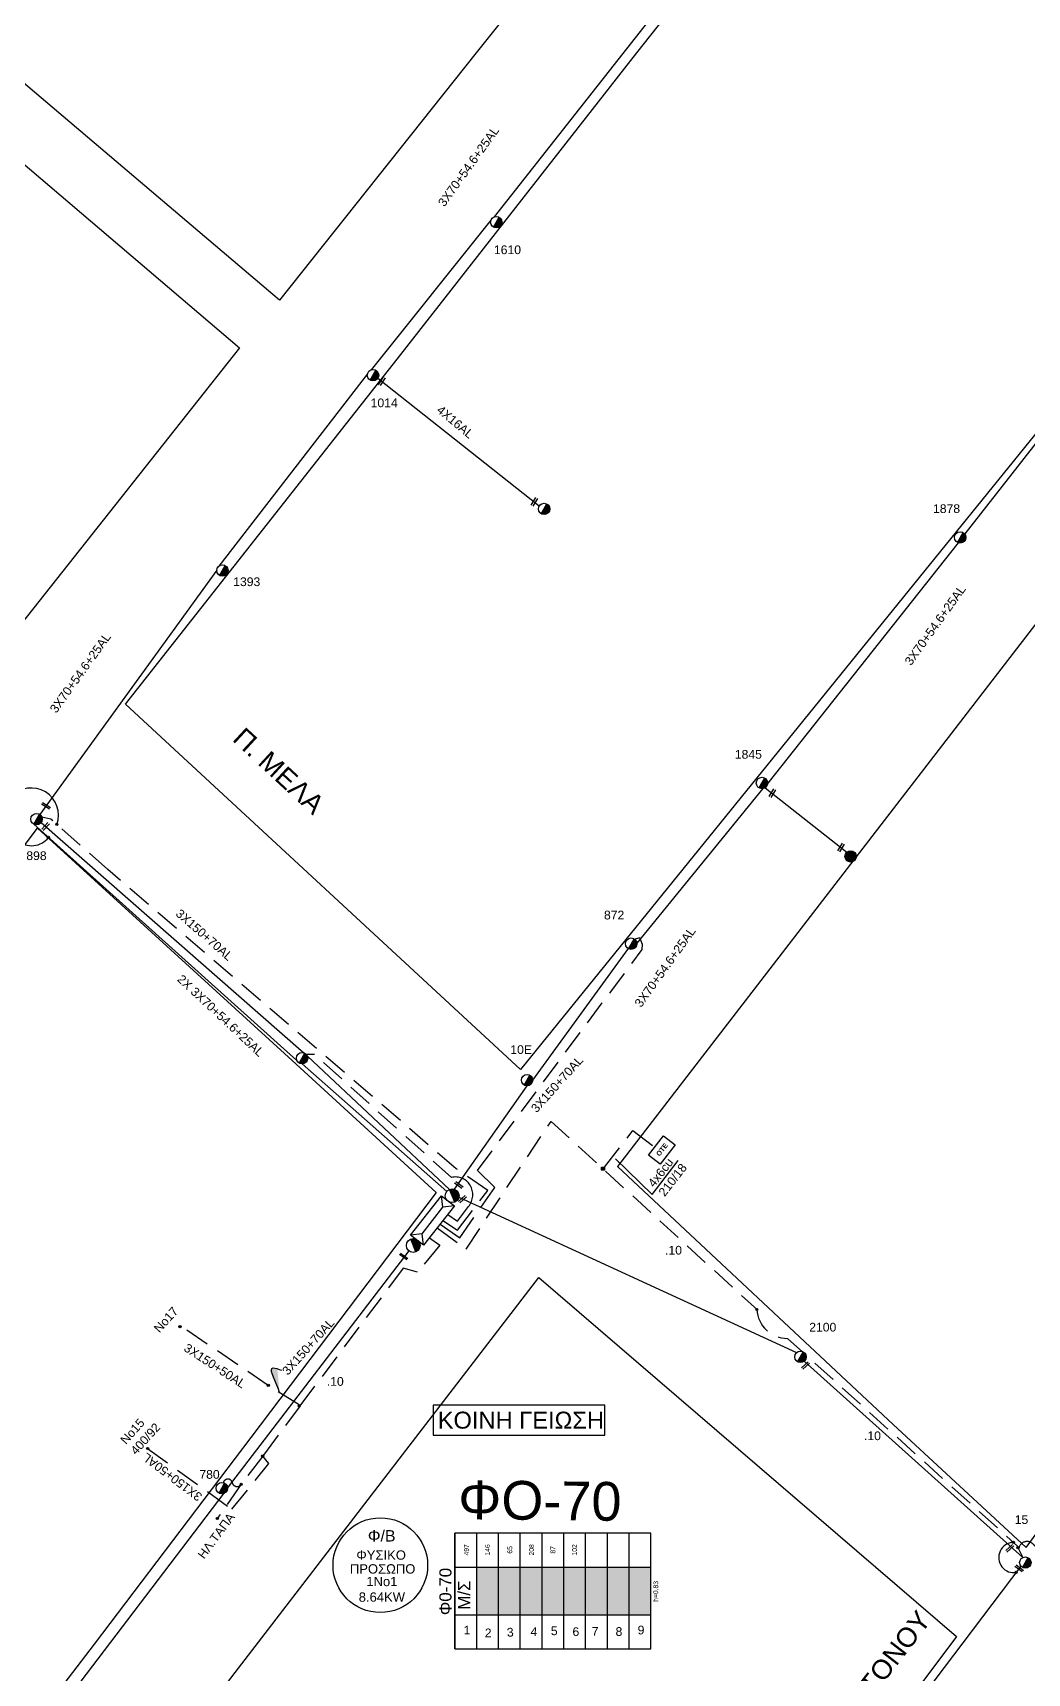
# Model space of a CAD drawing. Header units: millimetres. Extents: x 926 to 2032, y 728 to 1260.
# Drawn here: x 1439.2 to 1541.9, y 891.5 to 1060.9 of the extents above; entities that cross this region are included whole.
import ezdxf
from ezdxf.enums import TextEntityAlignment as Align

# ---------------------------------------------------------------- set-up
doc = ezdxf.new("R2010")
doc.units = ezdxf.units.MM
doc.linetypes.add('DASHED', pattern=[19.05, 12.7, -6.35])
for name, color, linetype in [('Pillar OTE', 7, 'Continuous'), ('Άγνωστα', 7, 'Continuous'), ('Ασφαλειοκιβώτια Χ.Τ 9 αναχωρήσεων', 7, 'Continuous'), ('Γέφυρες Εναέριου Δικτύου', 7, 'Continuous'), ('Εναέρια παροχή ΧΤ 4x16', 7, 'SYN_LINE'), ('Επιγραφές - Σχήματα', 7, 'Continuous'), ('Καλώδια ΧΤ   3x150+50AL', 7, 'DASHED'), ('Καλώδια ΧΤ   3x150+70AL', 7, 'DASHED'), ('Καλώδια ΧΤ   3x150AL+50XLPE', 7, 'DASHED'), ('Μηχανική τομή', 7, 'Continuous'), ('Στύλος Ξύλινος', 7, 'Continuous'), ('Στύλος Ξύλινος @ 1', 7, 'Continuous'), ('Στύλος ΦΜ', 7, 'Continuous'), ('Στύλος ΦΜ @ 1', 7, 'Continuous'), ('Συνδέσεις', 7, 'Continuous'), ('Συνεστραμμένα ΧΤ   3x70+54.6+25 AL', 7, 'SYN_LINE'), ('Υποσταθμός εναέριος 2 στύλων', 7, 'Continuous'), ('Υποσταθμός πόλεως', 7, 'Continuous'), ('Υπόβαθρο ΔΕΗ', 7, 'Continuous'), ('Υπόγεια Καλώδια Δικτύου ΧΤ   .10', 7, 'DASHED'), ('Υπόγεια καλώδια Δικτύου ΧΤ και Παρ. ΧΤ - 3X150+70 AL', 7, 'DASHED'), ('Υπόγεια καλώδια Παροχών ΧΤ   4x50AL', 7, 'DASHED'), ('Υπόγεια καλώδια Παροχών ΧΤ   4x6', 7, 'DASHED')]:
    doc.layers.add(name, color=color, linetype=linetype)
doc.styles.add('ar', font='arial.ttf')
doc.styles.get("Standard").update_dxf_attribs({"font": 'arial.ttf'})
doc.linetypes.add('SYN_LINE', pattern='A,0.5,-0.0001,["/\\/\\/\\/",Standard,S=0.1,R=0,X=0,Y=-0.05],-0.25', length=0.7501)
doc.dimstyles.new('ISO-25', dxfattribs={"dimtxt": 2.5, "dimasz": 2.5, "dimexe": 1.25, "dimexo": 0.625, "dimtad": 1, "dimtxsty": 'Standard', "dimcen": 2.5, "dimadec": 0, "dimazin": 0, "dimtfac": 1, "dimtmove": 0, "dimatfit": 3, "dimfxl": 1, "dimarcsym": 0})

# ---------------------------------------------------------------- blocks, each defined once
blk = doc.blocks.new('ΥΠΑΡΧΩΝ ΤΣΙΜΕΝΤΕΝΙΟΣ ΣΤΥΛΟΣ')
at = {"layer": 'Στύλος ΦΜ'}
blk.add_hatch(color=256, dxfattribs=at).paths.add_polyline_path([(-1.29, -2.28, 0.574793), (2.62, 0, 0.268822), (1.3, 2.27)])
blk.add_line((-1.29, -2.28), (1.3, 2.27), dxfattribs=at)
blk.add_circle((0, 0), 2.62, dxfattribs=at)
at = {"layer": 'Στύλος ΦΜ', "flags": 4}
for tag, p in [('ΑΡΙΘΜΟΣ', (-4.68, 8.05)), ('ΤΥΠΟΣ', (-4.91, 3.03))]:
    blk.add_attdef(tag, p, '', height=4, dxfattribs=at)
blk = doc.blocks.new('_ΣΥΝΔΕΣΗ')
at = {"layer": 'Συνδέσεις', "linetype": 'SYN_LINE', "ltscale": 40}
blk.add_hatch(color=256, dxfattribs=at).paths.add_polyline_path([(0.5, -0.01, 1), (-0.5, -0.01, 1)])
at = {"layer": 'Συνδέσεις'}
blk.add_circle((0, -0.01), 0.5, dxfattribs=at)
blk = doc.blocks.new('ΑΣΦΑΛΕΙΟΚΙΒΩΤΙΟ ΥΠΟΣΤΑΘΜΟΥ 9 ΑΝΑΧΩΡΗΣΕΩΝ')
at = {"layer": 'Ασφαλειοκιβώτια Χ.Τ 9 αναχωρήσεων', "ltscale": 40}
for p, q in [((-23.8, 40.36), (24.02, 40.36)), ((-9.72, 40.36), (-9.72, -40.64)), ((9.94, 40.36), (9.94, -40.64)), ((-23.8, 31.36), (24.02, 31.36)), ((-23.8, 22.36), (24.02, 22.36)), ((-23.8, 13.36), (24.02, 13.36)), ((-23.8, 4.36), (24.02, 4.36)), ((-23.8, -4.64), (24.02, -4.64)), ((-23.8, -13.64), (24.02, -13.64)), ((-23.8, -22.64), (24.02, -22.64)), ((-23.8, -31.64), (24.02, -31.64))]:
    blk.add_line(p, q, dxfattribs=at)
at = {"layer": 'Ασφαλειοκιβώτια Χ.Τ 9 αναχωρήσεων'}
blk.add_lwpolyline([(-23.8, -40.64), (24.02, -40.64), (24.02, 40.36), (-23.8, 40.36)], close=True, dxfattribs=at)
for s, rotation, p in [('1', 270, (-17.86, 36.76)), ('2', 270, (-19.05, 28.02)), ('3', 273.43434, (-18.85, 18.79)), ('4', 266.56566, (-18.43, 9.21)), ('5', 270, (-18.18, 0.72)), ('6', 270, (-18.54, -8.22)), ('7', 270, (-18.46, -16.18)), ('8', 270, (-18.48, -26.03)), ('9', 270, (-17.86, -35.16))]:
    blk.add_text(s, height=3.6, rotation=rotation, dxfattribs=at).set_placement(p)
at = {"layer": 'Ασφαλειοκιβώτια Χ.Τ 9 αναχωρήσεων', "ltscale": 40}
for tag, height, p in [('ΟΝΟΜΑ', 5, (-0.16, 44.31)), ('ΚΕΙΜΕΝΟ 1', 2, (17.06, 35.59)), ('ΚΕΙΜΕΝΟ 2', 2, (17.06, 26.88)), ('ΚΕΙΜΕΝΟ 3', 2, (17.06, 17.69)), ('ΚΕΙΜΕΝΟ 4', 2, (17.06, 8.71)), ('ΚΕΙΜΕΝΟ 5', 2, (17.06, -0.13)), ('ΚΕΙΜΕΝΟ 6', 2, (17.06, -9.05)), ('ΚΕΙΜΕΝΟ 7', 2, (17.06, -18.13)), ('ΚΕΙΜΕΝΟ 8', 2, (17.06, -26.85)), ('ΚΕΙΜΕΝΟ 9', 2, (17.06, -35.99)), ('ΣΧ', 2, (-0.1, -42.64))]:
    blk.add_attdef(tag, text='', height=height, dxfattribs=at).set_placement(p, align=Align.MIDDLE_CENTER)
blk = doc.blocks.new('ΥΠΟΣΤΑΘΜΟΣ ΕΝΑΕΡΙΟΣ ΕΠΙ 2 ΣΤΥΛΩΝ')
at = {"layer": 'Υποσταθμός εναέριος 2 στύλων', "linetype": 'Continuous'}
for points in [[(-11.97, -2.11, 0.574793), (-8.45, -0.07, 0.268822), (-9.64, 1.98)], [(9.68, -2.15, 0.574793), (13.19, -0.1, 0.268822), (12.01, 1.95)]]:
    blk.add_hatch(color=256, dxfattribs=at).paths.add_polyline_path(points)
for p, q in [((-11.97, -2.11), (-9.64, 1.98)), ((9.68, -2.15), (12.01, 1.95))]:
    blk.add_line(p, q, dxfattribs=at)
for centre in [(-10.81, -0.07), (10.84, -0.1)]:
    blk.add_circle(centre, 2.36, dxfattribs=at)
at = {"layer": 'Υποσταθμός πόλεως', "linetype": 'Continuous', "ltscale": 40}
blk.add_lwpolyline([(-8.57, 2.82), (8.57, 2.82), (8.57, -2.82), (-8.57, -2.82)], close=True, dxfattribs=at)
for points in [[(-5.75, 0), (-8.57, 2.82)], [(-8.57, -2.82), (-5.75, 0)], [(-5.75, 0), (5.75, 0)], [(5.75, 0), (8.57, 2.82)], [(8.57, -2.82), (5.75, 0)]]:
    blk.add_lwpolyline(points, dxfattribs=at)
at = {"layer": 'Υποσταθμός εναέριος 2 στύλων', "ltscale": 40, "flags": 1}
for tag, p in [('ΜΕΤΑΣΧΗΜΑΤΙΣΜΟΣ', (14.09, 2.51)), ('ΙΣΧΥΣ', (14.07, -0.28)), ('ΑΡΙΘΜΟΣ', (14.19, -3))]:
    blk.add_attdef(tag, p, '', height=1.8, dxfattribs=at)
blk = doc.blocks.new('ΜΗΧΑΝΙΚΗ ΤΟΜΗ')
at = {"layer": 'Μηχανική τομή', "ltscale": 40}
for p, q in [((-1.89, 0.78), (1.89, 0.78)), ((1.89, 0), (-1.89, 0))]:
    blk.add_line(p, q, dxfattribs=at)
blk = doc.blocks.new('ΥΠΑΡΧΩΝ ΞΥΛΙΝΟΣ ΣΤΥΛΟΣ')
at = {"layer": 'Στύλος Ξύλινος'}
h = blk.add_hatch(color=7, dxfattribs=at)
h.paths.add_polyline_path([(-2.62, 0, 0.270008), (-1.29, -2.28), (1.3, 2.27, 0.576266)])
h.paths.add_polyline_path([(-1.29, -2.28, 0.574793), (2.62, 0, 0.268822), (1.3, 2.27)])
at = {"layer": 'Στύλος Ξύλινος', "color": 7}
blk.add_line((-1.29, -2.28), (1.3, 2.27), dxfattribs=at)
blk.add_circle((0, 0), 2.62, dxfattribs=at)
at = {"layer": 'Στύλος Ξύλινος', "flags": 4}
for tag, p in [('ΑΡΙΘΜΟΣ', (-4.91, 8.6)), ('ΤΥΠΟΣ', (-4.85, 3.39))]:
    blk.add_attdef(tag, p, '', height=4, dxfattribs=at)
blk = doc.blocks.new('TSONTA XT1')
at = {"ltscale": 40}
h = blk.add_hatch(color=256, dxfattribs=at)
h.dxf.hatch_style = 1
h.paths.add_polyline_path([(595.96, 2487.66), (597.07, 2488.77), (595.96, 2489.87), (594.85, 2488.77)])
blk.add_lwpolyline([(594.85, 2488.77), (595.96, 2489.87), (597.07, 2488.77), (595.96, 2487.66)], close=True, dxfattribs=at)
blk = doc.blocks.new('PILLAR ΟΤΕ')
at = {"layer": 'Pillar OTE', "ltscale": 40}
blk.add_lwpolyline([(-3.31, 2.02), (3.39, 2.02), (3.39, -1.99), (-3.31, -1.99)], close=True, dxfattribs=at)
at = {"layer": 'Pillar OTE', "insert": (-1.81, 0.71), "char_height": 1.3575, "width": 109.961, "attachment_point": 1}
blk.add_mtext('{\\fArial|b1|i0|c161|p34;OTE}', dxfattribs=at)

msp = doc.modelspace()

# ---------------------------------------------------------------- hatches: boundary and pattern name
at = {"layer": 'Ασφαλειοκιβώτια Χ.Τ 9 αναχωρήσεων'}
for color, points in [(151, [(1485.03, 902.45), (1485.03, 897.53), (1487.28, 897.53), (1487.28, 902.45)]), (62, [(1487.28, 902.45), (1487.28, 897.53), (1489.53, 897.53), (1489.53, 902.45)]), (30, [(1489.53, 902.45), (1489.53, 897.53), (1491.78, 897.53), (1491.78, 902.45)]), (173, [(1491.78, 902.45), (1491.78, 897.53), (1494.03, 897.53), (1494.03, 902.45)]), (1, [(1494.03, 902.45), (1494.03, 897.53), (1496.28, 897.53), (1496.28, 902.45)]), (2, [(1496.28, 902.45), (1496.28, 897.53), (1498.53, 897.53), (1498.53, 902.45)]), (6, [(1498.53, 902.45), (1498.53, 897.53), (1500.78, 897.53), (1500.78, 902.45)]), (85, [(1500.78, 902.45), (1500.78, 897.53), (1503.03, 897.53), (1503.03, 902.45)])]:
    msp.add_hatch(color=color, dxfattribs=at).paths.add_polyline_path(points)

# ---------------------------------------------------------------- linework, layer by layer
at = {"color": 173}
msp.add_lwpolyline([(1514.84, 982.95), (1523.27, 976.29)], dxfattribs=at)
at = {"layer": 'Άγνωστα', "linetype": 'DASHED', "ltscale": 0.2}
msp.add_lwpolyline([(1482.03, 938.88), (1483.03, 938.17), (1484.19, 939.68, 0.315938), (1484.34, 941.91, 0.329995), (1482.42, 942.69), (1468.28, 955.38), (1467.44, 955.38)], format="xyb", dxfattribs=at)
at = {"layer": 'Άγνωστα'}
for centre, radius, start, end in [((1439.02, 980.13), 2.79, 339.7346, 137.5294), ((1439.03, 979.15), 2.19, 229.3866, 322.6851)]:
    msp.add_arc(centre, radius, start, end, dxfattribs=at)
at = {"layer": 'Γέφυρες Εναέριου Δικτύου', "ltscale": 0.2}
msp.add_lwpolyline([(1540.48, 905, 1.079327), (1540.83, 901.9, -4.019278)], format="xyb", dxfattribs=at)
at = {"layer": 'Εναέρια παροχή ΧΤ 4x16', "color": 2, "ltscale": 20}
msp.add_line((1474.82, 1025.25), (1491.48, 1012.06), dxfattribs=at)
at = {"layer": 'Επιγραφές - Σχήματα', "color": 190}
msp.add_lwpolyline([(1480.53, 916.09), (1498.28, 916.09), (1498.28, 919.18), (1480.53, 919.18)], close=True, dxfattribs=at)
at = {"layer": 'Επιγραφές - Σχήματα', "color": 202}
msp.add_circle((1475.07, 902.64), 4.89, dxfattribs=at)
at = {"layer": 'Καλώδια ΧΤ   3x150+50AL', "color": 30, "ltscale": 0.2}
for points in [[(1463.49, 921.22), (1454.37, 927.39)], [(1451.02, 914.69), (1459.73, 908.42), (1463.56, 913.14), (1462.92, 913.92)]]:
    msp.add_lwpolyline(points, dxfattribs=at)
at = {"layer": 'Καλώδια ΧΤ   3x150+70AL', "color": 6, "ltscale": 0.2}
for points in [[(1482.92, 943.6), (1446.91, 974.49), (1441.02, 979.72), (1440.1, 979.91)], [(1481.54, 938.25), (1483.06, 937.26), (1486.17, 941.35), (1482.92, 943.6)]]:
    msp.add_lwpolyline(points, dxfattribs=at)
at = {"layer": 'Καλώδια ΧΤ   3x150+70AL', "color": 173, "ltscale": 0.2}
msp.add_lwpolyline([(1481.24, 937.86), (1483.3, 936.45), (1486.89, 941.67), (1485.1, 943.41), (1502.12, 966.23), (1502.16, 966.75), (1501.87, 967.44), (1501.51, 967.34), (1501.41, 967.26)], dxfattribs=at)
at = {"layer": 'Καλώδια ΧΤ   3x150+70AL', "color": 30, "ltscale": 0.2}
msp.add_lwpolyline([(1466.67, 919.2), (1463.49, 921.22)], dxfattribs=at)
at = {"layer": 'Καλώδια ΧΤ   3x150AL+50XLPE', "color": 1, "ltscale": 0.2}
msp.add_lwpolyline([(1541.07, 904.49, -0.672515), (1542.69, 904.59), (1553.15, 918.53)], format="xyb", dxfattribs=at)
msp.add_lwpolyline([(1540.96, 904.46), (1541.46, 903.44)], dxfattribs=at)
at = {"layer": 'Συνεστραμμένα ΧΤ   3x70+54.6+25 AL', "color": 62, "ltscale": 20}
msp.add_line((1466.45, 954.76), (1439.26, 979.19), dxfattribs=at)
at = {"layer": 'Συνεστραμμένα ΧΤ   3x70+54.6+25 AL', "color": 2, "ltscale": 20}
for points in [[(1505.36, 1065.49), (1486.84, 1041.92)], [(1486.5, 1041.57), (1474.13, 1026.12)], [(1473.74, 1025.72), (1458.37, 1005.85)], [(1458.16, 1005.43), (1439.87, 980.19)], [(1440.02, 979.35), (1467.18, 955.57)], [(1482.23, 941.46), (1467.53, 955.21)]]:
    msp.add_lwpolyline(points, dxfattribs=at)
at = {"layer": 'Συνεστραμμένα ΧΤ   3x70+54.6+25 AL', "color": 173, "ltscale": 20}
for points in [[(1551.88, 1030.16), (1535.47, 1009.17)], [(1534.79, 1008.26), (1515.1, 983.42)], [(1514.58, 982.86), (1501.58, 966.91)], [(1490.82, 952.75), (1500.7, 966.33)], [(1482.72, 941.48), (1490.23, 952.16)]]:
    msp.add_lwpolyline(points, dxfattribs=at)
at = {"layer": 'Συνεστραμμένα ΧΤ   3x70+54.6+25 AL', "color": 62, "ltscale": 20}
msp.add_lwpolyline([(1481.93, 941.24), (1466.98, 954.43)], dxfattribs=at)
at = {"layer": 'Συνεστραμμένα ΧΤ   3x70+54.6+25 AL', "color": 85, "ltscale": 20}
for points in [[(1483.19, 940.65), (1518.09, 924.61)], [(1518.87, 923.73), (1541.46, 903.44)]]:
    msp.add_lwpolyline(points, dxfattribs=at)
at = {"layer": 'Συνεστραμμένα ΧΤ   3x70+54.6+25 AL', "color": 151, "ltscale": 20}
for points in [[(1459.28, 910.6), (1478.04, 935.11)], [(1437.28, 881.62), (1458.95, 910.08)]]:
    msp.add_lwpolyline(points, dxfattribs=at)
at = {"layer": 'Συνεστραμμένα ΧΤ   3x70+54.6+25 AL', "color": 1, "ltscale": 20}
msp.add_lwpolyline([(1541.26, 902.54), (1515.34, 868.32)], dxfattribs=at)
at = {"layer": 'Υπόβαθρο ΔΕΗ'}
for points in [[(1484.97, 1058.85), (1464.64, 1033.32), (1434.52, 1058.85), (1426.55, 1065.73), (1487.67, 1145.63), (1527.92, 1112.66)], [(1489.55, 953.84), (1448.74, 991.58), (1477.19, 1027.72), (1501.58, 1058.85), (1535.91, 1102.23), (1542.62, 1101.48), (1547.84, 1058.85), (1551.34, 1030.07), (1489.55, 953.84), (1489.55, 953.84)], [(1422.47, 1060.78), (1422.47, 1060.78), (1422.47, 1060.78), (1460.5, 1028.39), (1437.97, 999.87), (1402.68, 1034.78)], [(1560.48, 954.76), (1553.54, 1009.43), (1550.64, 1010.07), (1508.03, 954.76), (1499.57, 943.81), (1528.05, 917.19), (1541.79, 904.46), (1555.85, 923.66), (1563.07, 933.28)], [(1465.95, 954.76), (1480.85, 941.15), (1461.7, 915.84), (1445.5, 894.5), (1418.4, 859.08), (1379.54, 877.85), (1367.57, 883.35), (1381.98, 901.88), (1392.47, 915.93), (1405.58, 933.16), (1421.6, 954.76), (1439.65, 978.78)], [(1501.2, 850.66), (1485.05, 828.96), (1461.98, 840.61), (1441.97, 850.66), (1432.45, 855.69), (1491.44, 932.36), (1534.61, 895.28)]]:
    msp.add_lwpolyline(points, close=True, dxfattribs=at)
at = {"layer": 'Υπόγεια Καλώδια Δικτύου ΧΤ   .10', "color": 1, "ltscale": 0.2}
msp.add_lwpolyline([(1480.94, 937.48), (1483.93, 935.3), (1492.71, 948.49), (1514.07, 928.97)], dxfattribs=at)
at = {"layer": 'Υπόγεια Καλώδια Δικτύου ΧΤ   .10', "color": 30, "ltscale": 0.2}
for points in [[(1480.15, 936.46), (1481.21, 935.69), (1478.91, 932.91), (1477.43, 933.32), (1466.67, 918.98)], [(1466.78, 919.12), (1462.92, 913.92)], [(1462.92, 913.92), (1460.69, 911)], [(1460.69, 911), (1458.22, 907.47)]]:
    msp.add_lwpolyline(points, dxfattribs=at)
at = {"layer": 'Υπόγεια Καλώδια Δικτύου ΧΤ   .10', "color": 1, "ltscale": 0.2}
msp.add_lwpolyline([(1513.98, 929.05, 0.404223), (1517.15, 926.07), (1540.96, 904.57)], format="xyb", dxfattribs=at)
at = {"layer": 'Υπόγεια Καλώδια Δικτύου ΧΤ   .10', "color": 30, "ltscale": 0.2}
msp.add_lwpolyline([(1460.68, 910.98, -0.678896), (1459.75, 911.22, 0.797141), (1458.86, 911.16, -22.956079)], format="xyb", dxfattribs=at)
at = {"layer": 'Υπόγεια καλώδια Παροχών ΧΤ   4x6', "color": 1, "linetype": 'DASHED', "ltscale": 0.2}
msp.add_lwpolyline([(1498.24, 943.75), (1501.17, 947.54), (1503.39, 945.83)], dxfattribs=at)

# ---------------------------------------------------------------- block references
at = {"layer": 'Pillar OTE', "xscale": 0.375, "yscale": 0.375, "zscale": 0.375, "rotation": 52.00000000000001}
msp.add_blockref('PILLAR ΟΤΕ', (1504.15, 945.52), dxfattribs=at)
at = {"layer": 'Ασφαλειοκιβώτια Χ.Τ 9 αναχωρήσεων', "xscale": 0.25, "yscale": 0.25, "zscale": 0.25, "rotation": 90}
msp.add_blockref('ΑΣΦΑΛΕΙΟΚΙΒΩΤΙΟ ΥΠΟΣΤΑΘΜΟΥ 9 ΑΝΑΧΩΡΗΣΕΩΝ', (1492.87, 899.96), dxfattribs=at).add_auto_attribs({'ΟΝΟΜΑ': 'Φ0-70', 'ΣΧ': 'h=0.83', 'ΚΕΙΜΕΝΟ 2': '146', 'ΚΕΙΜΕΝΟ 1': '497', 'ΚΕΙΜΕΝΟ 3': '65', 'ΚΕΙΜΕΝΟ 4': '208', 'ΚΕΙΜΕΝΟ 5': '87', 'ΚΕΙΜΕΝΟ 6': '102'})
at = {"layer": 'Μηχανική τομή'}
for p, xscale, yscale, zscale, rotation in [((1475.14, 1024.99), 0.2499999999993192, 0.2499999999993192, 0.2499999999993192, 238.6671101895226), ((1490.89, 1012.53), 0.2499999999993192, 0.2499999999993192, 0.2499999999993192, 238.6671101895226), ((1515.49, 982.44), 0.2499999999993192, 0.2499999999993192, 0.2499999999993192, 238.6671101895226), ((1440.57, 981.16), 0.2499999999993602, 0.2499999999993602, 0.2499999999993602, 148.0891325314934), ((1440.41, 979.01), 0.249999999999277, 0.249999999999277, 0.249999999999277, 228.1748730879662), ((1522.58, 976.83), 0.2499999999993192, 0.2499999999993192, 0.2499999999993192, 238.6671101895226), ((1483.12, 941.84), 0.2499999999999561, 0.2499999999999561, 0.2499999999999561, 323.5405389444464), ((1483.5, 940.53), 0.250000000000032, 0.250000000000032, 0.250000000000032, 221.7494547487252), ((1477.43, 934.45), 0.2499999999999561, 0.2499999999999561, 0.2499999999999561, 323.5405389444464), ((1518.94, 923.34), 0.250000000000032, 0.250000000000032, 0.250000000000032, 221.7494547487252), ((1540.04, 904.46), 0.250000000000032, 0.250000000000032, 0.250000000000032, 221.7494547487252), ((1541.02, 902.23), 0.2499999999999561, 0.2499999999999561, 0.2499999999999561, 323.5405389444464)]:
    msp.add_blockref('ΜΗΧΑΝΙΚΗ ΤΟΜΗ', p, dxfattribs=dict(at, xscale=xscale, yscale=yscale, zscale=zscale, rotation=rotation))
at = {"layer": 'Στύλος Ξύλινος @ 1', "ltscale": 40, "xscale": 0.2249999999999091, "yscale": 0.2249999999999091, "zscale": 0.2249999999999091}
msp.add_blockref('ΥΠΑΡΧΩΝ ΞΥΛΙΝΟΣ ΣΤΥΛΟΣ', (1523.67, 975.86), dxfattribs=at)
at = {"layer": 'Στύλος ΦΜ @ 1', "ltscale": 40}
ref = msp.add_blockref('ΥΠΑΡΧΩΝ ΤΣΙΜΕΝΤΕΝΙΟΣ ΣΤΥΛΟΣ', (1487.05, 1041.37), dxfattribs=dict(at, xscale=0.2249999999999091, yscale=0.2249999999999091, zscale=0.2249999999999091))
ref.add_attrib('ΤΥΠΟΣ', '1610', (1486.81, 1038.07), dxfattribs={"layer": 'Στύλος ΦΜ', "height": 0.9, "flags": 4})
ref = msp.add_blockref('ΥΠΑΡΧΩΝ ΤΣΙΜΕΝΤΕΝΙΟΣ ΣΤΥΛΟΣ', (1474.31, 1025.56), dxfattribs=dict(at, xscale=0.2249999999999091, yscale=0.2249999999999091, zscale=0.2249999999999091))
ref.add_attrib('ΤΥΠΟΣ', '1014', (1474.07, 1022.26), dxfattribs={"layer": 'Στύλος ΦΜ', "height": 0.9, "flags": 4})
at = {"layer": 'Στύλος ΦΜ @ 1', "ltscale": 40, "xscale": 0.2249999999999091, "yscale": 0.2249999999999091, "zscale": 0.2249999999999091}
for p in [(1491.99, 1011.75), (1466.98, 955.02)]:
    msp.add_blockref('ΥΠΑΡΧΩΝ ΤΣΙΜΕΝΤΕΝΙΟΣ ΣΤΥΛΟΣ', p, dxfattribs=at)
at = {"layer": 'Στύλος ΦΜ @ 1', "ltscale": 40}
ref = msp.add_blockref('ΥΠΑΡΧΩΝ ΤΣΙΜΕΝΤΕΝΙΟΣ ΣΤΥΛΟΣ', (1534.99, 1008.81), dxfattribs=dict(at, xscale=0.2249999999999091, yscale=0.2249999999999091, zscale=0.2249999999999091))
ref.add_attrib('ΤΥΠΟΣ', '1878', (1532.18, 1011.33), dxfattribs={"layer": 'Στύλος ΦΜ', "height": 0.9, "flags": 4})
ref = msp.add_blockref('ΥΠΑΡΧΩΝ ΤΣΙΜΕΝΤΕΝΙΟΣ ΣΤΥΛΟΣ', (1458.75, 1005.39), dxfattribs=dict(at, xscale=0.2249999999999091, yscale=0.2249999999999091, zscale=0.2249999999999091))
ref.add_attrib('ΤΥΠΟΣ', '1393', (1459.87, 1003.78), dxfattribs={"layer": 'Στύλος ΦΜ', "height": 0.9, "flags": 4})
ref = msp.add_blockref('ΥΠΑΡΧΩΝ ΤΣΙΜΕΝΤΕΝΙΟΣ ΣΤΥΛΟΣ', (1514.51, 983.44), dxfattribs=dict(at, xscale=0.2249999999999091, yscale=0.2249999999999091, zscale=0.2249999999999091))
ref.add_attrib('ΤΥΠΟΣ', '1845', (1511.7, 985.95), dxfattribs={"layer": 'Στύλος ΦΜ', "height": 0.9, "flags": 4})
ref = msp.add_blockref('ΥΠΑΡΧΩΝ ΤΣΙΜΕΝΤΕΝΙΟΣ ΣΤΥΛΟΣ', (1439.55, 979.7), dxfattribs=dict(at, xscale=0.2249999999999091, yscale=0.2249999999999091, zscale=0.2249999999999091))
ref.add_attrib('ΤΥΠΟΣ', '898', (1438.49, 975.48), dxfattribs={"layer": 'Στύλος ΦΜ', "height": 0.9, "flags": 4})
ref = msp.add_blockref('ΥΠΑΡΧΩΝ ΤΣΙΜΕΝΤΕΝΙΟΣ ΣΤΥΛΟΣ', (1500.99, 966.84), dxfattribs=dict(at, xscale=0.2249999999999091, yscale=0.2249999999999091, zscale=0.2249999999999091))
ref.add_attrib('ΤΥΠΟΣ', '872', (1498.18, 969.35), dxfattribs={"layer": 'Στύλος ΦΜ', "height": 0.9, "flags": 4})
ref = msp.add_blockref('ΥΠΑΡΧΩΝ ΤΣΙΜΕΝΤΕΝΙΟΣ ΣΤΥΛΟΣ', (1490.23, 952.75), dxfattribs=dict(at, xscale=0.2249999999999091, yscale=0.2249999999999091, zscale=0.2249999999999091))
ref.add_attrib('ΤΥΠΟΣ', '10E', (1488.5, 955.45), dxfattribs={"layer": 'Στύλος ΦΜ', "height": 0.9, "flags": 4})
ref = msp.add_blockref('ΥΠΑΡΧΩΝ ΤΣΙΜΕΝΤΕΝΙΟΣ ΣΤΥΛΟΣ', (1518.48, 924.17), dxfattribs=dict(at, xscale=0.2249999999999091, yscale=0.2249999999999091, zscale=0.2249999999999091))
ref.add_attrib('ΤΥΠΟΣ', '2100', (1519.39, 926.78), dxfattribs={"layer": 'Στύλος ΦΜ', "height": 0.9, "flags": 4})
ref = msp.add_blockref('ΥΠΑΡΧΩΝ ΤΣΙΜΕΝΤΕΝΙΟΣ ΣΤΥΛΟΣ', (1458.69, 910.6), dxfattribs=dict(at, xscale=0.2249999999999091, yscale=0.2249999999999091, zscale=0.2249999999999091))
ref.add_attrib('ΤΥΠΟΣ', '780', (1456.37, 911.57), dxfattribs={"layer": 'Στύλος ΦΜ', "height": 0.9, "flags": 4})
ref = msp.add_blockref('ΥΠΑΡΧΩΝ ΤΣΙΜΕΝΤΕΝΙΟΣ ΣΤΥΛΟΣ', (1541.72, 902.91), dxfattribs=dict(at, xscale=0.2249999999999091, yscale=0.2249999999999091, zscale=0.2249999999999091))
ref.add_attrib('ΤΥΠΟΣ', '15', (1540.62, 906.9), dxfattribs={"layer": 'Στύλος ΦΜ', "height": 0.9, "flags": 4})
at = {"layer": 'Συνδέσεις', "xscale": 0.2249999999999091, "yscale": 0.2249999999999091, "zscale": 0.2249999999999091}
for p in [(1440.77, 977.83), (1441.64, 979.17), (1513.98, 929.05), (1454.37, 927.28), (1463.49, 921.23), (1466.68, 919.09), (1451.02, 914.7), (1462.92, 913.92), (1460.69, 911), (1458.22, 907.47), (1540.48, 905), (1540.96, 904.46), (1540.77, 901.9)]:
    msp.add_blockref('_ΣΥΝΔΕΣΗ', p, dxfattribs=at)
at = {"layer": 'Συνδέσεις', "xscale": 0.2, "yscale": 0.2, "zscale": 0.2, "rotation": 44.99999999999999}
msp.add_blockref('TSONTA XT1', (1765.76, 507.35), dxfattribs=at)
at = {"layer": 'Υποσταθμός εναέριος 2 στύλων', "xscale": 0.3013408919031453, "yscale": 0.3013408919031453, "zscale": 0.3013408919031453, "rotation": 52.09414081938602}
msp.add_blockref('ΥΠΟΣΤΑΘΜΟΣ ΕΝΑΕΡΙΟΣ ΕΠΙ 2 ΣΤΥΛΩΝ', (1480.46, 938.25), dxfattribs=at)

# ---------------------------------------------------------------- texts
at = {"layer": 'Εναέρια παροχή ΧΤ 4x16', "color": 7, "insert": (1481.39, 1022.52), "char_height": 0.9, "width": 84.1859, "attachment_point": 1, "rotation": 320.0674}
msp.add_mtext('4X16AL', dxfattribs=at)
at = {"layer": 'Επιγραφές - Σχήματα', "color": 1, "style": 'ar'}
for s, height, p in [('Φ/Β', 1.177, (1475.21, 905.7)), ('ΦΥΣΙΚΟ ', 0.963, (1475.34, 903.69)), ('8.64KW', 0.963, (1475.23, 899.35)), ('1No1', 0.963, (1475.23, 900.95))]:
    msp.add_text(s, height=height, dxfattribs=at).set_placement(p, align=Align.MIDDLE)
at = {"layer": 'Επιγραφές - Σχήματα', "attachment_point": 1}
for s, insert, char_height, width, rotation in [('Π. ΜΕΛΑ', (1461.04, 989.33), 2, 22.6323, 317.2479), ('ΦΟ-70', (1483.14, 911.42), 4, 22.6323, 359.3184), ('Μ/Σ', (1483.11, 898.04), 1.25, 4.0793, 90), ('ΒΟΥΛΓΑΡΟΚΤΟΝΟΥ', (1513.96, 876.8), 2, 22.6323, 52.2397)]:
    msp.add_mtext(s, dxfattribs=dict(at, insert=insert, char_height=char_height, width=width, rotation=rotation))
at = {"layer": 'Επιγραφές - Σχήματα', "color": 7, "char_height": 0.9, "width": 84.1859, "attachment_point": 1}
for s, insert, rotation in [('No17', (1451.58, 927.18), 48.0265), ('No15', (1448.11, 915.66), 48.0265), ('400/92', (1449.17, 914.57), 48.0265), ('ΗΛ.ΤΑΠΑ', (1456.13, 903.75), 53.5978)]:
    msp.add_mtext(s, dxfattribs=dict(at, insert=insert, rotation=rotation))
at = {"layer": 'Επιγραφές - Σχήματα', "color": 190, "insert": (1481, 918.5), "char_height": 1.75, "width": 17.5655, "attachment_point": 1}
msp.add_mtext('KOINH ΓΕΙΩΣΗ', dxfattribs=at)
at = {"layer": 'Επιγραφές - Σχήματα', "color": 1, "insert": (1471.92, 902.74), "char_height": 0.963, "width": 6.9343, "attachment_point": 1}
msp.add_mtext('ΠΡΟΣΩΠΟ', dxfattribs=at)
at = {"layer": 'Καλώδια ΧΤ   3x150+50AL', "color": 7, "char_height": 0.9, "width": 84.1859, "attachment_point": 1}
for insert, rotation in [((1455.17, 925.61), 326.8799), ((1456.21, 909.18), 142.8575)]:
    msp.add_mtext('3X150+50AL', dxfattribs=dict(at, insert=insert, rotation=rotation))
at = {"layer": 'Καλώδια ΧΤ   3x150+70AL', "color": 7, "char_height": 0.9, "width": 84.1859, "attachment_point": 1, "rotation": 48.0265}
for insert in [(1490.55, 949.92), (1464.84, 922.8)]:
    msp.add_mtext('3X150+70AL', dxfattribs=dict(at, insert=insert))
at = {"layer": 'Συνεστραμμένα ΧΤ   3x70+54.6+25 AL', "color": 7, "char_height": 0.9, "width": 84.1859, "attachment_point": 1}
for s, insert, rotation in [('3X70+54.6+25AL', (1480.96, 1043.42), 54.3437), ('3X70+54.6+25AL', (1529.18, 996.03), 54.3437), ('3X70+54.6+25AL', (1440.85, 991.11), 54.3437), ('3X70+54.6+25AL', (1501.27, 960.71), 54.3437), ('2Χ 3X70+54.6+25AL', (1454.62, 963.73), 316.9102)]:
    msp.add_mtext(s, dxfattribs=dict(at, insert=insert, rotation=rotation))
at = {"layer": 'Υπόγεια Καλώδια Δικτύου ΧΤ   .10', "color": 7, "char_height": 0.9, "width": 84.1859, "attachment_point": 1}
for insert in [(1504.49, 935.63), (1469.54, 922.07), (1525.05, 916.46)]:
    msp.add_mtext('.10', dxfattribs=dict(at, insert=insert))
at = {"layer": 'Υπόγεια καλώδια Δικτύου ΧΤ και Παρ. ΧΤ - 3X150+70 AL', "color": 7, "insert": (1454.44, 970.5), "char_height": 0.9, "width": 84.1859, "attachment_point": 1, "rotation": 318.7787}
msp.add_mtext('3X150+70AL', dxfattribs=at)
at = {"layer": 'Υπόγεια καλώδια Παροχών ΧΤ   4x50AL', "color": 7, "ltscale": 0.2, "char_height": 0.9, "attachment_point": 1, "rotation": 52}
for s, insert in [('4x6cu', (1502.64, 942.16)), ('210/18', (1503.74, 941.21))]:
    msp.add_mtext_dynamic_manual_height_columns(s, width=1.8, gutter_width=12.5, heights=[0.118], dxfattribs=dict(at, insert=insert))

# ---------------------------------------------------------------- leaders
at = {"layer": 'Επιγραφές - Σχήματα'}
msp.add_leader([(1499.36, 944.61), (1503.17, 940.94), (1505.86, 944.46)], dimstyle='ISO-25', override={"dimasz": 0.5, "dimgap": 0.625, "dimtad": 0}, dxfattribs=at)
at = {"layer": 'Επιγραφές - Σχήματα', "ltscale": 0.2, "path_type": 1}
msp.add_leader([(1464.65, 920.48), (1463.99, 923.03), (1464.84, 922.8)], dimstyle='ISO-25', override={"dimgap": 0.625, "dimtad": 0}, dxfattribs=at)

doc.saveas('drawing.dxf')
